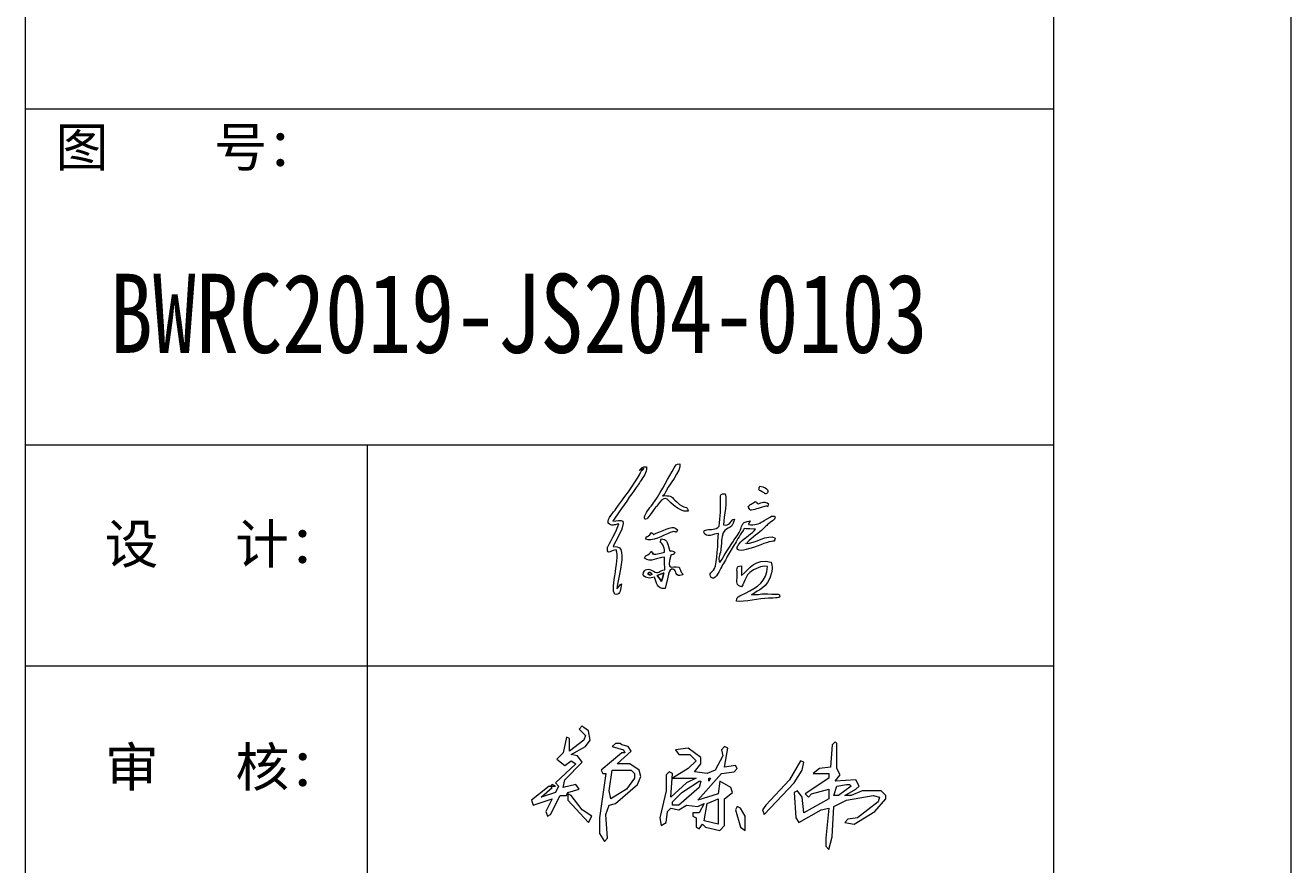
# Model space of a CAD drawing. Header units: millimetres. Extents: x 130143 to 328923, y 19139 to 134795.
# Drawn here: x 240799 to 247199, y 58809 to 63053 of the extents above; entities that cross this region are included whole.
import ezdxf
from ezdxf.enums import TextEntityAlignment as Align

# ---------------------------------------------------------------- set-up
doc = ezdxf.new("R2010")
doc.units = ezdxf.units.MM
doc.header["$LTSCALE"] = 10
doc.layers.add('邦威智能化', color=7, linetype='Continuous', lineweight=18)
doc.styles.get("Standard").update_dxf_attribs({"font": 'arial.ttf'})
doc.styles.add('仿宋体', font='', dxfattribs={"width": 0.8})
doc.styles.get('仿宋体').set_extended_font_data('宋体')

# ---------------------------------------------------------------- blocks, each defined once
blk = doc.blocks.new('图框')
for p, q in [((34698.4, 589.7), (34698.4, -29110.3)), ((34698.4, -14710), (41198.4, -14710)), ((34698.4, -16833.3), (41198.4, -16833.3)), ((36860.1, -16833.3), (36860.1, -23716)), ((34698.4, -18229.8), (41198.4, -18229.8))]:
    blk.add_line(p, q)
for points in [[(-2301.6, 1739.7), (42698.4, 1739.7), (42698.4, -30260.3), (-2301.6, -30260.3)], [(-801.6, 589.7), (41198.4, 589.7), (41198.4, -29110.3), (-801.6, -29110.3)]]:
    blk.add_lwpolyline(points, close=True)
blk.add_text('图       号：', height=245.65).set_placement((34889.6, -15073.6))
for s, p, p2 in [('设     计：', (35200, -17582.6), (36706.3, -17582.6)), ('审     核：', (35201.4, -18992.3), (36707.7, -18992.3))]:
    blk.add_text(s, height=245.65).set_placement(p, p2, align=Align.ALIGNED)
blk = doc.blocks.new('zcw')
at = {"linetype": 'Continuous', "elevation": 9684500}
for points in [[(448, 1160), (447, 1161), (445, 1159), (449, 1155), (448, 1152), (439, 1145), (439, 1153), (437, 1154), (435, 1144), (431, 1140), (436, 1136), (440, 1139), (443, 1137), (430, 1125), (432, 1123), (430, 1119), (421, 1116), (428, 1122), (426, 1123), (415, 1114), (416, 1111), (428, 1115), (424, 1107), (425, 1104), (427, 1105), (433, 1117), (437, 1117), (438, 1119), (445, 1121), (443, 1124), (435, 1122), (436, 1127), (447, 1138), (444, 1142), (440, 1143), (449, 1148), (452, 1152), (451, 1158), (448, 1160)], [(472, 1149), (471, 1150), (468, 1150), (466, 1148), (473, 1146), (474, 1144), (472, 1144), (459, 1133), (460, 1131), (462, 1131), (458, 1103), (458, 1093), (461, 1088), (463, 1090), (462, 1105), (464, 1111), (468, 1112), (482, 1124), (484, 1129), (483, 1133), (477, 1137), (469, 1137), (478, 1145), (476, 1148), (472, 1149)], [(539, 1147), (537, 1148), (535, 1146), (536, 1142), (531, 1133), (526, 1131), (518, 1132), (522, 1137), (522, 1141), (514, 1147), (506, 1146), (508, 1143), (515, 1143), (519, 1139), (514, 1134), (504, 1128), (519, 1128), (513, 1125), (503, 1116), (504, 1131), (502, 1132), (500, 1130), (500, 1120), (496, 1103), (497, 1098), (500, 1100), (501, 1107), (503, 1109), (508, 1108), (513, 1111), (520, 1110), (524, 1112), (521, 1106), (517, 1106), (517, 1104), (519, 1103), (519, 1097), (521, 1096), (523, 1099), (525, 1097), (534, 1095), (537, 1098), (537, 1115), (542, 1119), (541, 1122), (534, 1126), (533, 1118), (520, 1114), (535, 1131), (543, 1132), (545, 1134), (544, 1136), (537, 1135), (539, 1147)], [(608, 1150), (607, 1151), (605, 1149), (604, 1135), (597, 1134), (593, 1131), (603, 1131), (603, 1128), (588, 1118), (590, 1116), (592, 1118), (603, 1121), (603, 1115), (587, 1106), (586, 1116), (583, 1120), (581, 1119), (582, 1103), (584, 1100), (598, 1108), (603, 1109), (601, 1090), (601, 1085), (603, 1083), (605, 1091), (606, 1110), (614, 1114), (631, 1117), (635, 1116), (634, 1113), (621, 1103), (615, 1102), (613, 1100), (619, 1099), (632, 1107), (639, 1115), (639, 1117), (636, 1120), (624, 1120), (617, 1117), (613, 1117), (620, 1121), (622, 1123), (620, 1127), (607, 1126), (610, 1130), (608, 1134), (608, 1150)], [(587, 1138), (585, 1139), (578, 1127), (563, 1111), (561, 1108), (562, 1105), (581, 1125), (586, 1133), (587, 1138)], [(466, 1133), (474, 1133), (478, 1133), (480, 1131), (480, 1128), (475, 1121), (465, 1115), (464, 1120), (466, 1133)], [(430, 1123), (428, 1124), (427, 1123), (430, 1123)], [(521, 1126), (522, 1126), (521, 1122), (508, 1111), (504, 1111), (504, 1113), (510, 1119), (521, 1126)], [(527, 1128), (528, 1128), (527, 1126), (527, 1128)], [(614, 1124), (616, 1124), (617, 1123), (609, 1117), (606, 1117), (608, 1123), (614, 1124)], [(440, 1117), (438, 1118), (438, 1114), (451, 1100), (453, 1104), (447, 1108), (440, 1117)], [(531, 1114), (533, 1115), (533, 1099), (524, 1101), (526, 1112), (531, 1114)], [(547, 1109), (545, 1110), (544, 1108), (547, 1097), (550, 1095), (550, 1104), (547, 1109)]]:
    blk.add_lwpolyline(points, dxfattribs=at)

msp = doc.modelspace()

# ---------------------------------------------------------------- linework, layer by layer
at = {"layer": '邦威智能化'}
for points, knots in [([(243904.05754, 60801.66958, 0), (243904.05754, 60801.66958, 0), (243926.94169, 60812.33453, 0), (243926.94169, 60812.33453, 0), (243926.94169, 60812.33453, 0), (243915.72082, 60795.14678, 0), (243923.99672, 60817.52038, 0), (243904.90367, 60780.33305, 0), (243904.90367, 60780.33305, 0), (243885.48385, 60742.52323, 0), (243815.0957, 60647.6642, 0), (243788.2882, 60609.76403, 0), (243788.2882, 60609.76403, 0), (243773.46631, 60588.79841, 0), (243743.21447, 60559.82814, 0), (243746.74813, 60536.93158, 0), (243746.74813, 60536.93158, 0), (243767.28611, 60518.80935, 0), (243774.93445, 60527.62629, 0), (243801.25171, 60532.15361, 0), (243801.25171, 60532.15361, 0), (243794.08975, 60500.88952, 0), (243747.86448, 60426.21712, 0), (243744.37578, 60412.46744, 0), (243744.37578, 60412.46744, 0), (243740.23664, 60396.18483, 0), (243744.5519, 60430.06674, 0), (243743.16001, 60405.03418, 0), (243743.16001, 60405.03418, 0), (243741.39479, 60373.32926, 0), (243767.41976, 60401.86632, 0), (243787.15763, 60400.63231, 0), (243787.15763, 60400.63231, 0), (243811.83372, 60352.31915, 0), (243744.0721, 60176.61419, 0), (243790.15797, 60175.39926, 0), (243790.15797, 60175.39926, 0), (243808.40647, 60177.96045, 0), (243810.66901, 60199.97206, 0), (243814.6197, 60230.16918, 0), (243814.6197, 60230.16918, 0), (243801.88146, 60221.90263, 0), (243801.90691, 60215.20597, 0), (243791.65085, 60203.39325, 0), (243791.65085, 60203.39325, 0), (243799.36925, 60265.89836, 0), (243822.26849, 60346.16369, 0), (243815.22725, 60387.91439, 0), (243815.22725, 60387.91439, 0), (243811.25399, 60411.49972, 0), (243803.83682, 60418.01025, 0), (243772.74788, 60417.92406, 0), (243772.74788, 60417.92406, 0), (243783.14325, 60445.33989, 0), (243832.8137, 60519.07364, 0), (243822.09015, 60546.04514, 0), (243822.09015, 60546.04514, 0), (243808.06987, 60554.27909, 0), (243792.69966, 60547.21202, 0), (243771.1277, 60547.08994, 0), (243771.1277, 60547.08994, 0), (243771.1277, 60547.08994, 0), (243911.22247, 60748.81657, 0), (243911.22247, 60748.81657, 0), (243911.22247, 60748.81657, 0), (243927.74114, 60774.38181, 0), (243942.91655, 60788.29184, 0), (243941.07297, 60821.04674, 0), (243941.07297, 60821.04674, 0), (243917.16496, 60822.51903, 0), (243917.60921, 60816.91217, 0), (243904.05754, 60801.66958, 0)], [0, 0, 0, 0, 0.0526315789, 0.0526315789, 0.0526315789, 0.0526315889, 0.1052631579, 0.1052631579, 0.1052631579, 0.1052631679, 0.1578947368, 0.1578947368, 0.1578947368, 0.1578947468, 0.2105263158, 0.2105263158, 0.2105263158, 0.2105263258, 0.2631578947, 0.2631578947, 0.2631578947, 0.2631579047, 0.3157894737, 0.3157894737, 0.3157894737, 0.3157894837, 0.3684210526, 0.3684210526, 0.3684210526, 0.3684210626, 0.4210526316, 0.4210526316, 0.4210526316, 0.4210526416, 0.4736842105, 0.4736842105, 0.4736842105, 0.4736842205, 0.5263157895, 0.5263157895, 0.5263157895, 0.5263157995, 0.5789473684, 0.5789473684, 0.5789473684, 0.5789473784, 0.6315789474, 0.6315789474, 0.6315789474, 0.6315789574, 0.6842105263, 0.6842105263, 0.6842105263, 0.6842105363, 0.7368421053, 0.7368421053, 0.7368421053, 0.7368421153, 0.7894736842, 0.7894736842, 0.7894736842, 0.7894736942, 0.8421052632, 0.8421052632, 0.8421052632, 0.8421052732, 0.8947368421, 0.8947368421, 0.8947368421, 0.8947368521, 1, 1, 1, 1]), ([(244151.89659, 60596.24867, 0), (244148.89357, 60629.05922, 0), (244134.02622, 60602.4746, 0), (244093.97288, 60643.35882, 0), (244093.97288, 60643.35882, 0), (244066.64818, 60671.24802, 0), (244071.35113, 60673.19856, 0), (244029.61311, 60676.1658, 0), (244029.61311, 60676.1658, 0), (244047.7572, 60727.12314, 0), (244120.17529, 60801.58996, 0), (244109.28023, 60835.97351, 0), (244109.28023, 60835.97351, 0), (244090.72594, 60836.34828, 0), (244089.72227, 60829.77709, 0), (244081.50252, 60816.30468, 0), (244081.50252, 60816.30468, 0), (244051.63121, 60767.3374, 0), (244022.49188, 60706.85255, 0), (243981.92243, 60645.33245, 0), (243981.92243, 60645.33245, 0), (243969.56101, 60626.58655, 0), (243947.3833, 60603.75023, 0), (243936.74436, 60580.718, 0), (243936.74436, 60580.718, 0), (243932.88628, 60572.37032, 0), (243922.23751, 60549.13548, 0), (243944.4199, 60558.14918, 0), (243944.4199, 60558.14918, 0), (243944.4199, 60558.14918, 0), (243991.09788, 60621.04825, 0), (243991.09788, 60621.04825, 0), (243991.09788, 60621.04825, 0), (244039.16138, 60683.95748, 0), (244037.04376, 60662.03604, 0), (244077.79407, 60627.4376, 0), (244077.79407, 60627.4376, 0), (244095.60364, 60612.31689, 0), (244124.64872, 60592.91998, 0), (244151.89659, 60596.24867, 0)], [0, 0, 0, 0, 0.0909090909, 0.0909090909, 0.0909090909, 0.0909091009, 0.1818181818, 0.1818181818, 0.1818181818, 0.1818181918, 0.2727272727, 0.2727272727, 0.2727272727, 0.2727272827, 0.3636363636, 0.3636363636, 0.3636363636, 0.3636363736, 0.4545454545, 0.4545454545, 0.4545454545, 0.4545454645, 0.5454545455, 0.5454545455, 0.5454545455, 0.5454545555, 0.6363636364, 0.6363636364, 0.6363636364, 0.6363636464, 0.7272727273, 0.7272727273, 0.7272727273, 0.7272727373, 0.8181818182, 0.8181818182, 0.8181818182, 0.8181818282, 1, 1, 1, 1]), ([(244026.08227, 60677.8782, 0), (244026.64721, 60678.39439, 0), (244027.2068, 60676.58038, 0), (244027.08611, 60675.82841, 0), (244027.08611, 60675.82841, 0), (244027.03641, 60675.51877, 0), (244027.51212, 60674.94898, 0), (244027.49533, 60674.9857, 0), (244027.49533, 60674.9857, 0), (244027.41423, 60675.15186, 0), (244016.69447, 60669.42553, 0), (244026.08227, 60677.8782, 0)], [0, 0, 0, 0, 0.25, 0.25, 0.25, 0.25000001, 0.5, 0.5, 0.5, 0.50000001, 1, 1, 1, 1]), ([(244307.8263, 60520.76013, 0), (244291.73806, 60498.79538, 0), (244265.26157, 60507.76384, 0), (244246.66394, 60502.32076, 0), (244246.66394, 60502.32076, 0), (244226.71444, 60496.47646, 0), (244237.59415, 60503.16398, 0), (244230.83146, 60489.90009, 0), (244230.83146, 60489.90009, 0), (244243.512, 60456.07505, 0), (244280.46384, 60484.20814, 0), (244305.2203, 60484.02894, 0), (244305.2203, 60484.02894, 0), (244302.23928, 60443.05313, 0), (244298.68324, 60334.04146, 0), (244284.67229, 60306.50266, 0), (244284.67229, 60306.50266, 0), (244273.65779, 60284.84086, 0), (244253.03987, 60285.29163, 0), (244268.62119, 60260.70524, 0), (244268.62119, 60260.70524, 0), (244287.67067, 60245.00552, 0), (244304.00671, 60285.51091, 0), (244316.6688, 60308.00289, 0), (244316.6688, 60308.00289, 0), (244329.32004, 60330.46259, 0), (244341.635, 60351.88729, 0), (244354.67262, 60376.08289, 0), (244354.67262, 60376.08289, 0), (244367.70936, 60400.27296, 0), (244380.7808, 60421.287, 0), (244394.096, 60441.87623, 0), (244394.096, 60441.87623, 0), (244405.7154, 60459.85077, 0), (244424.18265, 60494.69405, 0), (244435.52861, 60508.52678, 0), (244435.52861, 60508.52678, 0), (244435.52861, 60508.52678, 0), (244492.79001, 60505.66558, 0), (244492.79001, 60505.66558, 0), (244492.79001, 60505.66558, 0), (244477.068, 60483.12025, 0), (244439.95737, 60465.34077, 0), (244416.11245, 60439.57321, 0), (244416.11245, 60439.57321, 0), (244402.24439, 60424.58558, 0), (244386.08098, 60400.42094, 0), (244421.09695, 60397.97681, 0), (244421.09695, 60397.97681, 0), (244442.51748, 60396.48407, 0), (244519.45615, 60427.80686, 0), (244546.63166, 60436.90392, 0), (244546.63166, 60436.90392, 0), (244549.29806, 60437.79177, 0), (244556.29121, 60440.26517, 0), (244556.61928, 60440.36565, 0), (244556.61928, 60440.36565, 0), (244556.61928, 60440.36565, 0), (244563.46662, 60442.28395, 0), (244563.46662, 60442.28395, 0), (244563.46662, 60442.28395, 0), (244594.34328, 60449.66962, 0), (244584.87668, 60437.93436, 0), (244591.29619, 60460.82712, 0), (244591.29619, 60460.82712, 0), (244555.8937, 60484.57372, 0), (244485.91424, 60430.84814, 0), (244446.58811, 60432.62287, 0), (244446.58811, 60432.62287, 0), (244459.06729, 60451.99643, 0), (244502.6214, 60481.157, 0), (244522.25048, 60498.82147, 0), (244522.25048, 60498.82147, 0), (244557.06104, 60530.1511, 0), (244541.00621, 60521.64554, 0), (244578.78023, 60547.16247, 0), (244578.78023, 60547.16247, 0), (244583.34019, 60550.23627, 0), (244585.6934, 60550.6923, 0), (244588.2866, 60555.64715, 0), (244588.2866, 60555.64715, 0), (244592.09859, 60562.93028, 0), (244596.93811, 60574.49507, 0), (244573.89485, 60570.86018, 0), (244573.89485, 60570.86018, 0), (244573.89485, 60570.86018, 0), (244530.08671, 60545.06399, 0), (244530.08671, 60545.06399, 0), (244530.08671, 60545.06399, 0), (244506.97496, 60533.05167, 0), (244489.92111, 60524.71781, 0), (244458.11574, 60529.56753, 0), (244458.11574, 60529.56753, 0), (244455.92145, 60540.52576, 0), (244455.1877, 60523.33925, 0), (244465.96838, 60548.52666, 0), (244465.96838, 60548.52666, 0), (244465.96838, 60548.52666, 0), (244435.35982, 60538.95973, 0), (244435.35982, 60538.95973, 0), (244435.35982, 60538.95973, 0), (244410.59609, 60519.02267, 0), (244435.8419, 60517.22789, 0), (244383.38228, 60450.64007, 0), (244383.38228, 60450.64007, 0), (244383.38228, 60450.64007, 0), (244311.977, 60337.18239, 0), (244311.977, 60337.18239, 0), (244311.977, 60337.18239, 0), (244300.56894, 60359.78312, 0), (244312.67087, 60369.91569, 0), (244316.82961, 60399.0415, 0), (244316.82961, 60399.0415, 0), (244320.06523, 60421.67394, 0), (244318.7689, 60441.93705, 0), (244323.87223, 60469.06795, 0), (244323.87223, 60469.06795, 0), (244335.61038, 60531.38728, 0), (244373.37815, 60489.05496, 0), (244385.50491, 60556.26896, 0), (244385.50491, 60556.26896, 0), (244371.34312, 60553.40914, 0), (244379.66686, 60551.6988, 0), (244362.66891, 60536.50458, 0), (244362.66891, 60536.50458, 0), (244354.24683, 60528.9802, 0), (244346.04084, 60524.56892, 0), (244330.42629, 60527.07514, 0), (244330.42629, 60527.07514, 0), (244333.46532, 60573.11211, 0), (244350.01128, 60649.51954, 0), (244339.65514, 60683.69181, 0), (244339.65514, 60683.69181, 0), (244315.46276, 60686.2193, 0), (244314.26573, 60681.80036, 0), (244314.91373, 60663.25773, 0), (244314.91373, 60663.25773, 0), (244316.50343, 60617.57813, 0), (244314.92181, 60566.1687, 0), (244307.8263, 60520.76013, 0)], [0, 0, 0, 0, 0.0277777778, 0.0277777778, 0.0277777778, 0.0277777878, 0.0555555556, 0.0555555556, 0.0555555556, 0.0555555656, 0.0833333333, 0.0833333333, 0.0833333333, 0.0833333433, 0.1111111111, 0.1111111111, 0.1111111111, 0.1111111211, 0.1388888889, 0.1388888889, 0.1388888889, 0.1388888989, 0.1666666667, 0.1666666667, 0.1666666667, 0.1666666767, 0.1944444444, 0.1944444444, 0.1944444444, 0.1944444544, 0.2222222222, 0.2222222222, 0.2222222222, 0.2222222322, 0.25, 0.25, 0.25, 0.25000001, 0.2777777778, 0.2777777778, 0.2777777778, 0.2777777878, 0.3055555556, 0.3055555556, 0.3055555556, 0.3055555656, 0.3333333333, 0.3333333333, 0.3333333333, 0.3333333433, 0.3611111111, 0.3611111111, 0.3611111111, 0.3611111211, 0.3888888889, 0.3888888889, 0.3888888889, 0.3888888989, 0.4166666667, 0.4166666667, 0.4166666667, 0.4166666767, 0.4444444444, 0.4444444444, 0.4444444444, 0.4444444544, 0.4722222222, 0.4722222222, 0.4722222222, 0.4722222322, 0.5, 0.5, 0.5, 0.50000001, 0.5277777778, 0.5277777778, 0.5277777778, 0.5277777878, 0.5555555556, 0.5555555556, 0.5555555556, 0.5555555656, 0.5833333333, 0.5833333333, 0.5833333333, 0.5833333433, 0.6111111111, 0.6111111111, 0.6111111111, 0.6111111211, 0.6388888889, 0.6388888889, 0.6388888889, 0.6388888989, 0.6666666667, 0.6666666667, 0.6666666667, 0.6666666767, 0.6944444444, 0.6944444444, 0.6944444444, 0.6944444544, 0.7222222222, 0.7222222222, 0.7222222222, 0.7222222322, 0.75, 0.75, 0.75, 0.75000001, 0.7777777778, 0.7777777778, 0.7777777778, 0.7777777878, 0.8055555556, 0.8055555556, 0.8055555556, 0.8055555656, 0.8333333333, 0.8333333333, 0.8333333333, 0.8333333433, 0.8611111111, 0.8611111111, 0.8611111111, 0.8611111211, 0.8888888889, 0.8888888889, 0.8888888889, 0.8888888989, 0.9166666667, 0.9166666667, 0.9166666667, 0.9166666767, 0.9444444444, 0.9444444444, 0.9444444444, 0.9444444544, 1, 1, 1, 1]), ([(244513.53262, 60722.56742, 0), (244508.3306, 60697.61327, 0), (244502.91098, 60707.69962, 0), (244537.03062, 60689.84762, 0), (244537.03062, 60689.84762, 0), (244539.17138, 60688.73267, 0), (244539.96692, 60678.74194, 0), (244551.35951, 60687.10536, 0), (244551.35951, 60687.10536, 0), (244557.89772, 60691.90344, 0), (244561.21488, 60716.59862, 0), (244513.53262, 60722.56742, 0)], [0, 0, 0, 0, 0.25, 0.25, 0.25, 0.25000001, 0.5, 0.5, 0.5, 0.50000001, 1, 1, 1, 1]), ([(244507.38387, 60633.8341, 0), (244489.40364, 60642.8738, 0), (244510.6055, 60633.02208, 0), (244491.24512, 60646.21945, 0), (244491.24512, 60646.21945, 0), (244464.19452, 60624.43749, 0), (244466.90246, 60634.2062, 0), (244455.01925, 60617.69759, 0), (244455.01925, 60617.69759, 0), (244455.01925, 60617.69759, 0), (244464.81265, 60602.28113, 0), (244464.81265, 60602.28113, 0), (244464.81265, 60602.28113, 0), (244485.23703, 60600.48321, 0), (244507.08491, 60612.92524, 0), (244538.05325, 60620.06934, 0), (244538.05325, 60620.06934, 0), (244561.8541, 60625.56205, 0), (244551.13362, 60611.20923, 0), (244557.47983, 60634.35196, 0), (244557.47983, 60634.35196, 0), (244540.9591, 60648.1031, 0), (244524.19164, 60642.36627, 0), (244507.38387, 60633.8341, 0)], [0, 0, 0, 0, 0.1428571429, 0.1428571429, 0.1428571429, 0.1428571529, 0.2857142857, 0.2857142857, 0.2857142857, 0.2857142957, 0.4285714286, 0.4285714286, 0.4285714286, 0.4285714386, 0.5714285714, 0.5714285714, 0.5714285714, 0.5714285814, 0.7142857143, 0.7142857143, 0.7142857143, 0.7142857243, 1, 1, 1, 1]), ([(243966.34683, 60489.13894, 0), (243938.26562, 60450.54709, 0), (243945.54258, 60485.81393, 0), (243937.44912, 60455.28354, 0), (243937.44912, 60455.28354, 0), (243966.05182, 60438.11286, 0), (244024.95074, 60473.97025, 0), (244061.53688, 60489.40077, 0), (244061.53688, 60489.40077, 0), (244094.84547, 60503.45735, 0), (244087.01602, 60476.79803, 0), (244097.57757, 60501.68031, 0), (244097.57757, 60501.68031, 0), (244079.41892, 60529.25533, 0), (244038.93728, 60504.50194, 0), (243989.90736, 60484.97167, 0), (243989.90736, 60484.97167, 0), (243968.05269, 60476.26835, 0), (243985.95875, 60475.60061, 0), (243966.34683, 60489.13894, 0)], [0, 0, 0, 0, 0.1666666667, 0.1666666667, 0.1666666667, 0.1666666767, 0.3333333333, 0.3333333333, 0.3333333333, 0.3333333433, 0.5, 0.5, 0.5, 0.50000001, 0.6666666667, 0.6666666667, 0.6666666667, 0.6666666767, 1, 1, 1, 1]), ([(244032.29729, 60389.77477, 0), (244022.67993, 60387.66586, 0), (243985.55756, 60376.13844, 0), (243978.38317, 60379.32043, 0), (243978.38317, 60379.32043, 0), (243956.59883, 60388.97072, 0), (243983.28602, 60372.19823, 0), (243971.79068, 60385.56248, 0), (243971.79068, 60385.56248, 0), (243971.79068, 60385.56248, 0), (243965.82405, 60394.29035, 0), (243965.82405, 60394.29035, 0), (243965.82405, 60394.29035, 0), (243959.89655, 60386.37125, 0), (243966.2756, 60393.14593, 0), (243958.94407, 60385.38412, 0), (243958.94407, 60385.38412, 0), (243958.08962, 60384.47768, 0), (243955.06557, 60381.36154, 0), (243954.02333, 60380.45121, 0), (243954.02333, 60380.45121, 0), (243936.66045, 60365.31556, 0), (243941.06882, 60382.14481, 0), (243931.34821, 60359.03891, 0), (243931.34821, 60359.03891, 0), (243963.5193, 60334.6653, 0), (243994.55581, 60363.43589, 0), (244032.87415, 60364.67577, 0), (244032.87415, 60364.67577, 0), (244032.87415, 60364.67577, 0), (244033.11914, 60300.8301, 0), (244033.11914, 60300.8301, 0), (244033.11914, 60300.8301, 0), (244004.68546, 60295.20187, 0), (244000.53148, 60276.17655, 0), (243975.83768, 60292.61207, 0), (243975.83768, 60292.61207, 0), (243950.97936, 60309.15339, 0), (243928.32981, 60308.64278, 0), (243923.43235, 60275.12656, 0), (243923.43235, 60275.12656, 0), (243941.30166, 60255.11296, 0), (243957.24999, 60256.20572, 0), (243981.04806, 60263.6953, 0), (243981.04806, 60263.6953, 0), (243993.64693, 60238.26611, 0), (243991.67022, 60200.68525, 0), (244034.73202, 60206.17753, 0), (244034.73202, 60206.17753, 0), (244054.74843, 60265.16037, 0), (244048.11342, 60307.18049, 0), (244076.07311, 60303.42444, 0), (244076.07311, 60303.42444, 0), (244096.89381, 60300.63275, 0), (244079.81956, 60258.10763, 0), (244124.3423, 60274.8222, 0), (244124.3423, 60274.8222, 0), (244119.95164, 60289.41119, 0), (244124.56702, 60275.26823, 0), (244119.14663, 60284.7138, 0), (244119.14663, 60284.7138, 0), (244119.14663, 60284.7138, 0), (244106.44057, 60312.97336, 0), (244106.44057, 60312.97336, 0), (244106.44057, 60312.97336, 0), (244063.69425, 60322.41501, 0), (244043.81495, 60289.37509, 0), (244063.89929, 60372.63314, 0), (244063.89929, 60372.63314, 0), (244083.54352, 60383.78409, 0), (244076.14682, 60371.69391, 0), (244085.1343, 60389.63148, 0), (244085.1343, 60389.63148, 0), (244053.77273, 60407.67035, 0), (244061.92888, 60376.96495, 0), (244051.91762, 60417.95026, 0), (244051.91762, 60417.95026, 0), (244046.89642, 60438.50496, 0), (244042.82028, 60456.21961, 0), (244014.90247, 60456.52623, 0), (244014.90247, 60456.52623, 0), (244007.95906, 60429.3447, 0), (244011.57198, 60447.40193, 0), (244023.40104, 60426.75273, 0), (244023.40104, 60426.75273, 0), (244029.75844, 60415.65377, 0), (244032.53407, 60405.24313, 0), (244032.29729, 60389.77477, 0)], [0, 0, 0, 0, 0.0434782609, 0.0434782609, 0.0434782609, 0.0434782709, 0.0869565217, 0.0869565217, 0.0869565217, 0.0869565317, 0.1304347826, 0.1304347826, 0.1304347826, 0.1304347926, 0.1739130435, 0.1739130435, 0.1739130435, 0.1739130535, 0.2173913043, 0.2173913043, 0.2173913043, 0.2173913143, 0.2608695652, 0.2608695652, 0.2608695652, 0.2608695752, 0.3043478261, 0.3043478261, 0.3043478261, 0.3043478361, 0.347826087, 0.347826087, 0.347826087, 0.347826097, 0.3913043478, 0.3913043478, 0.3913043478, 0.3913043578, 0.4347826087, 0.4347826087, 0.4347826087, 0.4347826187, 0.4782608696, 0.4782608696, 0.4782608696, 0.4782608796, 0.5217391304, 0.5217391304, 0.5217391304, 0.5217391404, 0.5652173913, 0.5652173913, 0.5652173913, 0.5652174013, 0.6086956522, 0.6086956522, 0.6086956522, 0.6086956622, 0.652173913, 0.652173913, 0.652173913, 0.652173923, 0.6956521739, 0.6956521739, 0.6956521739, 0.6956521839, 0.7391304348, 0.7391304348, 0.7391304348, 0.7391304448, 0.7826086957, 0.7826086957, 0.7826086957, 0.7826087057, 0.8260869565, 0.8260869565, 0.8260869565, 0.8260869665, 0.8695652174, 0.8695652174, 0.8695652174, 0.8695652274, 0.9130434783, 0.9130434783, 0.9130434783, 0.9130434883, 1, 1, 1, 1]), ([(244440.6539, 60435.33357, 0), (244440.6539, 60435.33357, 0), (244442.41627, 60432.53247, 0), (244442.41627, 60432.53247, 0), (244442.41627, 60432.53247, 0), (244442.22111, 60432.83604, 0), (244439.73877, 60434.72045, 0), (244440.6539, 60435.33357, 0)], [0, 0, 0, 0, 0.3333333333, 0.3333333333, 0.3333333333, 0.3333333433, 1, 1, 1, 1]), ([(244421.80183, 60270.9883, 0), (244421.80183, 60270.9883, 0), (244422.05477, 60320.1268, 0), (244422.05477, 60320.1268, 0), (244422.05477, 60320.1268, 0), (244389.69197, 60318.60595, 0), (244400.54094, 60305.56098, 0), (244399.37664, 60268.8366, 0), (244399.37664, 60268.8366, 0), (244398.42286, 60238.75965, 0), (244393.12029, 60218.90346, 0), (244421.96534, 60214.5856, 0), (244421.96534, 60214.5856, 0), (244444.72221, 60239.4048, 0), (244431.39869, 60283.11101, 0), (244505.52326, 60310.54097, 0), (244505.52326, 60310.54097, 0), (244522.32281, 60316.76042, 0), (244530.89712, 60319.47347, 0), (244552.6849, 60317.22984, 0), (244552.6849, 60317.22984, 0), (244548.41589, 60239.88981, 0), (244503.28651, 60212.11642, 0), (244441.34433, 60182.17528, 0), (244441.34433, 60182.17528, 0), (244431.93037, 60177.62326, 0), (244422.44862, 60173.32032, 0), (244413.58874, 60168.33339, 0), (244413.58874, 60168.33339, 0), (244399.76493, 60160.54736, 0), (244398.26617, 60160.99777, 0), (244395.81505, 60141.41555, 0), (244395.81505, 60141.41555, 0), (244438.14289, 60135.12646, 0), (244510.66351, 60156.90966, 0), (244558.31601, 60156.51522, 0), (244558.31601, 60156.51522, 0), (244558.31601, 60156.51522, 0), (244602.526, 60158.91364, 0), (244602.526, 60158.91364, 0), (244602.526, 60158.91364, 0), (244614.58026, 60162.10606, 0), (244607.42635, 60159.26711, 0), (244615.52613, 60164.04142, 0), (244615.52613, 60164.04142, 0), (244611.90826, 60183.93983, 0), (244615.00329, 60173.99972, 0), (244555.50721, 60178.59215, 0), (244555.50721, 60178.59215, 0), (244522.60539, 60181.13367, 0), (244510.73661, 60173.26638, 0), (244477.83649, 60175.67718, 0), (244477.83649, 60175.67718, 0), (244502.7917, 60201.75428, 0), (244553.18758, 60200.92519, 0), (244573.83941, 60285.81067, 0), (244573.83941, 60285.81067, 0), (244580.8799, 60314.7632, 0), (244577.62434, 60314.48036, 0), (244570.83185, 60338.55789, 0), (244570.83185, 60338.55789, 0), (244491.50334, 60360.75661, 0), (244462.57576, 60306.25543, 0), (244421.80183, 60270.9883, 0)], [0, 0, 0, 0, 0.0588235294, 0.0588235294, 0.0588235294, 0.0588235394, 0.1176470588, 0.1176470588, 0.1176470588, 0.1176470688, 0.1764705882, 0.1764705882, 0.1764705882, 0.1764705982, 0.2352941176, 0.2352941176, 0.2352941176, 0.2352941276, 0.2941176471, 0.2941176471, 0.2941176471, 0.2941176571, 0.3529411765, 0.3529411765, 0.3529411765, 0.3529411865, 0.4117647059, 0.4117647059, 0.4117647059, 0.4117647159, 0.4705882353, 0.4705882353, 0.4705882353, 0.4705882453, 0.5294117647, 0.5294117647, 0.5294117647, 0.5294117747, 0.5882352941, 0.5882352941, 0.5882352941, 0.5882353041, 0.6470588235, 0.6470588235, 0.6470588235, 0.6470588335, 0.7058823529, 0.7058823529, 0.7058823529, 0.7058823629, 0.7647058824, 0.7647058824, 0.7647058824, 0.7647058924, 0.8235294118, 0.8235294118, 0.8235294118, 0.8235294218, 0.8823529412, 0.8823529412, 0.8823529412, 0.8823529512, 1, 1, 1, 1]), ([(243948.66077, 60280.6794, 0), (243953.26393, 60294.65856, 0), (243964.36311, 60284.40927, 0), (243969.79487, 60278.74487, 0), (243969.79487, 60278.74487, 0), (243958.31378, 60273.4697, 0), (243961.53655, 60270.47391, 0), (243948.66077, 60280.6794, 0)], [0, 0, 0, 0, 0.3333333333, 0.3333333333, 0.3333333333, 0.3333333433, 1, 1, 1, 1]), ([(243995.5588, 60271.7681, 0), (244004.80495, 60274.67391, 0), (244019.58483, 60281.31395, 0), (244029.25401, 60284.91187, 0), (244029.25401, 60284.91187, 0), (244029.25401, 60284.91187, 0), (244017.50243, 60241.09571, 0), (244017.50243, 60241.09571, 0), (244017.50243, 60241.09571, 0), (244008.4329, 60252.78879, 0), (244005.35791, 60260.30955, 0), (243995.5588, 60271.7681, 0)], [0, 0, 0, 0, 0.25, 0.25, 0.25, 0.25000001, 0.5, 0.5, 0.5, 0.50000001, 1, 1, 1, 1]), ([(244473.79114, 60175.98618, 0), (244474.19512, 60176.17089, 0), (244474.8836, 60175.58396, 0), (244474.81902, 60175.14627, 0), (244474.81902, 60175.14627, 0), (244474.78973, 60174.9638, 0), (244475.24463, 60174.79437, 0), (244475.23999, 60174.80079, 0), (244475.23999, 60174.80079, 0), (244475.15487, 60174.87117, 0), (244467.86198, 60173.25125, 0), (244473.79114, 60175.98618, 0)], [0, 0, 0, 0, 0.25, 0.25, 0.25, 0.25000001, 0.5, 0.5, 0.5, 0.50000001, 1, 1, 1, 1])]:
    msp.add_open_spline(points, degree=3, knots=knots, dxfattribs=at)
at = {"layer": '邦威智能化', "color": 7}
for points, knots in [([(243948.66077, 60280.6794, 0), (243961.53655, 60270.47391, 0), (243958.31378, 60273.4697, 0), (243969.79487, 60278.74487, 0), (243969.79487, 60278.74487, 0), (243964.36311, 60284.40927, 0), (243953.26393, 60294.65856, 0), (243948.66077, 60280.6794, 0)], [0, 0, 0, 0, 0.3333333333, 0.3333333333, 0.3333333333, 0.3333333433, 1, 1, 1, 1]), ([(243995.5588, 60271.7681, 0), (244005.35791, 60260.30955, 0), (244008.4329, 60252.78879, 0), (244017.50243, 60241.09571, 0), (244017.50243, 60241.09571, 0), (244017.50243, 60241.09571, 0), (244029.25401, 60284.91187, 0), (244029.25401, 60284.91187, 0), (244029.25401, 60284.91187, 0), (244019.58483, 60281.31395, 0), (244004.80495, 60274.67391, 0), (243995.5588, 60271.7681, 0)], [0, 0, 0, 0, 0.25, 0.25, 0.25, 0.25000001, 0.5, 0.5, 0.5, 0.50000001, 1, 1, 1, 1])]:
    msp.add_open_spline(points, degree=3, knots=knots, dxfattribs=at)

# ---------------------------------------------------------------- block references
at = {"layer": '邦威智能化', "xscale": 0.8000000000029104, "yscale": 0.7999999999992724, "zscale": 0.8}
msp.add_blockref('图框', (213040.53592, 74398.66925, 0), dxfattribs=at)
at = {"layer": '邦威智能化', "linetype": 'Continuous', "xscale": 8, "yscale": 8, "zscale": 8}
msp.add_blockref('zcw', (240040.04264, 50222.85904, -77476000), dxfattribs=at)

# ---------------------------------------------------------------- texts
at = {"layer": '邦威智能化', "color": 0, "insert": (241226.76643, 61390.59669, 0), "char_height": 400, "width": 6746.6666667, "attachment_point": 7, "style": '仿宋体'}
msp.add_mtext('BWRC2019-JS204-0103', dxfattribs=at)

doc.saveas('drawing.dxf')
